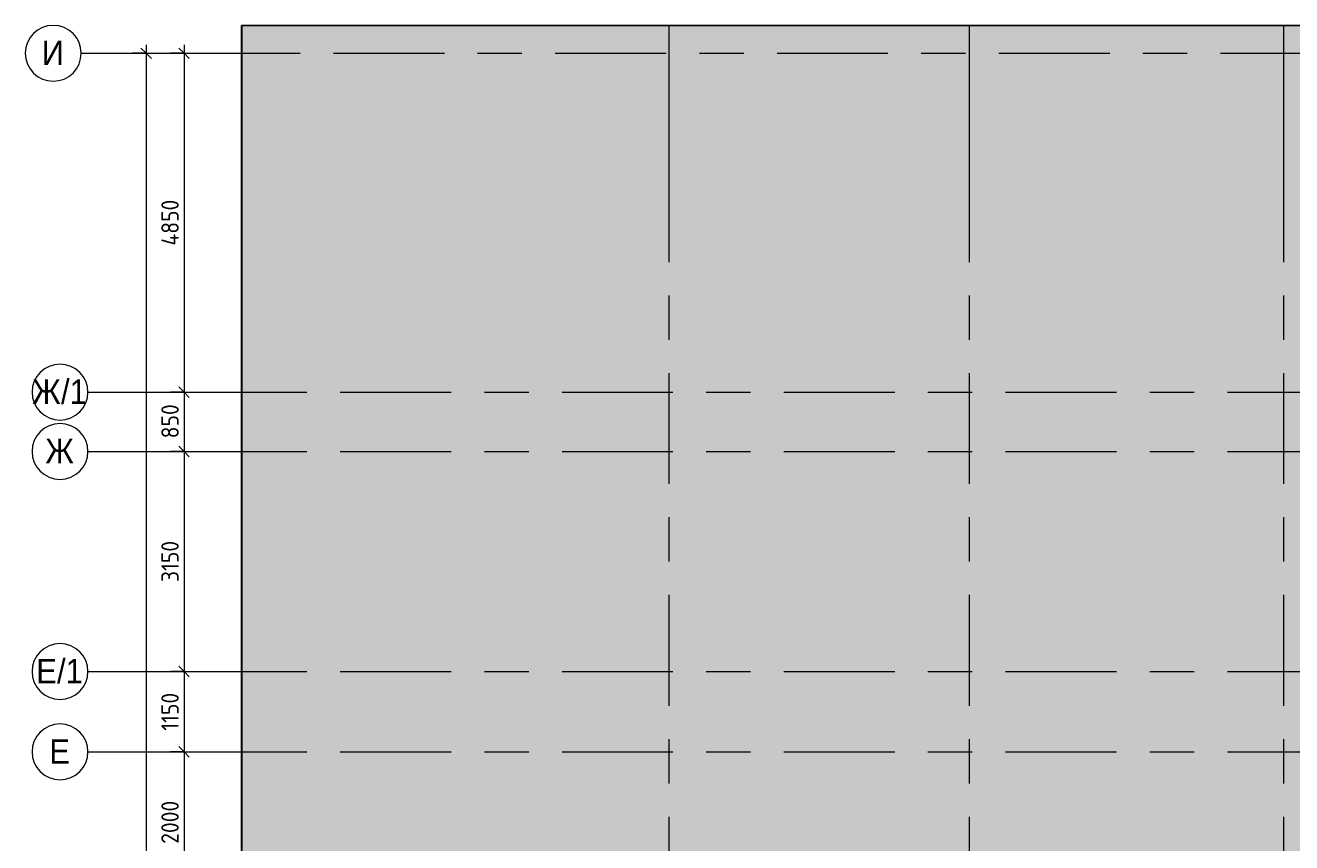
# Model space of a CAD drawing. Header units: millimetres. Extents: x -5507 to 191320, y -8553 to 29000.
# Drawn here: x -5507 to 12622, y 15700 to 27400 of the extents above; entities that cross this region are included whole.
import ezdxf

# ---------------------------------------------------------------- set-up
doc = ezdxf.new("R2010")
doc.units = ezdxf.units.MM
doc.linetypes.add('Осевая', pattern=[3175, 635, -476.25, 1587.5, -476.25])
for name, color, linetype, lineweight in [('A-ANNO-DIMS', 7, 'Continuous', 9), ('A-ANNO-DIMS-100', 7, 'Continuous', 9), ('A-DETL', 7, 'Continuous', 9), ('A-GENM', 7, 'Continuous', 9), ('Оси', 7, 'Continuous', 9), ('Оси-1', 7, 'Continuous', 20), ('Оси-2', 7, 'Осевая', 9)]:
    doc.layers.add(name, color=color, linetype=linetype, lineweight=lineweight)
doc.layers.add('A-DETL-GENF-1', color=7, linetype='Continuous', lineweight=9, true_color=0xd4d4d4)
doc.styles.add('Arial', font='arial.ttf', dxfattribs={"width": 0.9, "height": 350})
doc.styles.add('ISOCPEUR', font='isocpeur.ttf', dxfattribs={"width": 0.9, "height": 250})
doc.dimstyles.new('ISO-2_5_0_9К_БОЛЬШОЙ', dxfattribs={"dimscale": 304.8, "dimtxt": 248.995294, "dimasz": 0.492126, "dimexe": 0.393701, "dimexo": 0.984252, "dimgap": 0, "dimtad": 1, "dimdec": 0, "dimrnd": 10, "dimzin": 0, "dimdsep": 46, "dimtxsty": 'ISOCPEUR', "dimblk1": 'OBLIQUE', "dimblk2": 'OBLIQUE', "dimsah": 1, "dimcen": 0.09, "dimdle": 0.393701, "dimazin": 0, "dimtfac": 1, "dimtdec": 4, "dimtix": 1, "dimtmove": 2, "dimatfit": 3, "dimfxl": 1, "dimtvp": 1, "dimtolj": 1, "dimtzin": 0, "dimarcsym": 2})
doc.dimstyles.new('ISO-2_5_0_9К_БОЛЬШОЙ_1', dxfattribs={"dimscale": 304.8, "dimtxt": 248.995294, "dimasz": 0.492126, "dimexe": 0.393701, "dimexo": 0.984252, "dimgap": 0, "dimtad": 1, "dimdec": 0, "dimrnd": 10, "dimzin": 0, "dimdsep": 46, "dimtxsty": 'ISOCPEUR', "dimblk1": 'OBLIQUE', "dimblk2": 'OBLIQUE', "dimsah": 1, "dimcen": 0.09, "dimdle": 0.393701, "dimazin": 0, "dimtfac": 1, "dimtdec": 4, "dimtix": 1, "dimtmove": 0, "dimatfit": 3, "dimfxl": 1, "dimtvp": 1, "dimtolj": 1, "dimtzin": 0, "dimarcsym": 2})

# ---------------------------------------------------------------- blocks, each defined once
blk = doc.blocks.new('парапет1 - парапет-18629556-План потолков с обозначением видов отделки и геометрии 3 этажа в осях 1-12')
at = {"layer": 'A-GENM'}
for p, q in [((-2411, 27400), (33928, 27400)), ((-2411, 27400), (-2409, 27398)), ((-2411, 14773), (-2411, 27400))]:
    blk.add_line(p, q, dxfattribs=at)
blk.add_open_spline([(-2409, 27398), (-2410, 27399), (-2410, 27399), (-2410, 27399), (-2411, 27400), (-2411, 27400), (-2411, 27400)], degree=3, knots=[0.6666667, 0.6666667, 0.6666667, 0.6666667, 0.7222222, 0.7777778, 0.8888889, 1, 1, 1, 1], dxfattribs=at)
blk = doc.blocks.new('Ось сетки - D8-29747960-План потолков с обозначением видов отделки и геометрии 3 этажа в осях 1-12')
at = {"layer": 'Оси-1'}
for start, end in [(360, 180), (180, 360)]:
    blk.add_arc((0, 0), 4, start, end, dxfattribs=at)
blk = doc.blocks.new('DIMBLOCK1-План потолков с обозначением видов отделки и геометрии 3 этажа в осях 1-12')
at = {"layer": 'A-ANNO-DIMS-100', "lineweight": 20}
for p, q in [((-3777, 27000), (-3852, 27075)), ((-3777, 27000), (-3702, 26925)), ((-3777, 0), (-3852, 75)), ((-3777, 0), (-3702, -75))]:
    blk.add_line(p, q, dxfattribs=at)
at = {"layer": 'A-ANNO-DIMS-100'}
for p, q in [((-3777, 27120), (-3777, -120)), ((-3971, 27000), (-3657, 27000)), ((-3777, 27000), (-3971, 27000)), ((-3971, 0), (-3657, 0)), ((-3777, 0), (-3971, 0))]:
    blk.add_line(p, q, dxfattribs=at)
at = {"layer": 'A-ANNO-DIMS-100', "color": 0, "insert": (-4104, 13832), "char_height": 250, "width": 948.1, "attachment_point": 1, "rotation": 90, "line_spacing_factor": 1.149209, "style": 'ISOCPEUR'}
blk.add_mtext('27000', dxfattribs=at)
blk = doc.blocks.new('_Oblique')
at = {"color": 0, "linetype": 'ByBlock', "lineweight": -2}
blk.add_line((-0.5, -0.5), (0.5, 0.5), dxfattribs=at)
blk = doc.blocks.new('DIMBLOCK2-План потолков с обозначением видов отделки и геометрии 3 этажа в осях 1-12')
at = {"layer": 'A-ANNO-DIMS-100', "lineweight": 20}
for p, q in [((-3234, 27000), (-3309, 27075)), ((-3234, 27000), (-3159, 26925)), ((-3234, 22150), (-3309, 22225)), ((-3234, 22150), (-3159, 22075))]:
    blk.add_line(p, q, dxfattribs=at)
at = {"layer": 'A-ANNO-DIMS-100'}
for p, q in [((-3234, 27120), (-3234, 22150)), ((-3428, 27000), (-3114, 27000)), ((-3234, 27000), (-3428, 27000)), ((-3428, 22150), (-3114, 22150)), ((-3234, 22150), (-3428, 22150))]:
    blk.add_line(p, q, dxfattribs=at)
at = {"layer": 'A-ANNO-DIMS-100', "color": 0, "insert": (-3560, 24247), "char_height": 250, "width": 787.21, "attachment_point": 1, "rotation": 90, "line_spacing_factor": 1.149209, "style": 'ISOCPEUR'}
blk.add_mtext('4850', dxfattribs=at)
blk = doc.blocks.new('DIMBLOCK3-План потолков с обозначением видов отделки и геометрии 3 этажа в осях 1-12')
at = {"layer": 'A-ANNO-DIMS-100'}
for p, q in [((-3428, 22150), (-3114, 22150)), ((-3234, 22150), (-3428, 22150)), ((-3234, 22150), (-3234, 21300)), ((-3428, 21300), (-3114, 21300)), ((-3234, 21300), (-3428, 21300))]:
    blk.add_line(p, q, dxfattribs=at)
at = {"layer": 'A-ANNO-DIMS-100', "lineweight": 20}
for p, q in [((-3234, 22150), (-3309, 22225)), ((-3234, 22150), (-3159, 22075)), ((-3234, 21300), (-3309, 21375)), ((-3234, 21300), (-3159, 21225))]:
    blk.add_line(p, q, dxfattribs=at)
at = {"layer": 'A-ANNO-DIMS-100', "color": 0, "insert": (-3560, 21488), "char_height": 250, "width": 568.86, "attachment_point": 1, "rotation": 90, "line_spacing_factor": 1.149209, "style": 'ISOCPEUR'}
blk.add_mtext('850', dxfattribs=at)
blk = doc.blocks.new('DIMBLOCK4-План потолков с обозначением видов отделки и геометрии 3 этажа в осях 1-12')
at = {"layer": 'A-ANNO-DIMS-100'}
for p, q in [((-3428, 21300), (-3114, 21300)), ((-3234, 21300), (-3428, 21300)), ((-3234, 21300), (-3234, 18150)), ((-3428, 18150), (-3114, 18150)), ((-3234, 18150), (-3428, 18150))]:
    blk.add_line(p, q, dxfattribs=at)
at = {"layer": 'A-ANNO-DIMS-100', "lineweight": 20}
for p, q in [((-3234, 21300), (-3309, 21375)), ((-3234, 21300), (-3159, 21225)), ((-3234, 18150), (-3309, 18225)), ((-3234, 18150), (-3159, 18075))]:
    blk.add_line(p, q, dxfattribs=at)
at = {"layer": 'A-ANNO-DIMS-100', "color": 0, "insert": (-3560, 19431), "char_height": 250, "width": 706.76, "attachment_point": 1, "rotation": 90, "line_spacing_factor": 1.149209, "style": 'ISOCPEUR'}
blk.add_mtext('3150', dxfattribs=at)
blk = doc.blocks.new('DIMBLOCK5-План потолков с обозначением видов отделки и геометрии 3 этажа в осях 1-12')
at = {"layer": 'A-ANNO-DIMS-100'}
for p, q in [((-3428, 18150), (-3114, 18150)), ((-3234, 18150), (-3428, 18150)), ((-3234, 18150), (-3234, 17000)), ((-3428, 17000), (-3114, 17000)), ((-3234, 17000), (-3428, 17000))]:
    blk.add_line(p, q, dxfattribs=at)
at = {"layer": 'A-ANNO-DIMS-100', "lineweight": 20}
for p, q in [((-3234, 18150), (-3309, 18225)), ((-3234, 18150), (-3159, 18075)), ((-3234, 17000), (-3309, 17075)), ((-3234, 17000), (-3159, 16925))]:
    blk.add_line(p, q, dxfattribs=at)
at = {"layer": 'A-ANNO-DIMS-100', "color": 0, "insert": (-3560, 17302), "char_height": 250, "width": 655.05, "attachment_point": 1, "rotation": 90, "line_spacing_factor": 1.149209, "style": 'ISOCPEUR'}
blk.add_mtext('1150', dxfattribs=at)
blk = doc.blocks.new('DIMBLOCK6-План потолков с обозначением видов отделки и геометрии 3 этажа в осях 1-12')
at = {"layer": 'A-ANNO-DIMS-100', "lineweight": 20}
for p, q in [((-3234, 17000), (-3309, 17075)), ((-3234, 17000), (-3159, 16925)), ((-3234, 15000), (-3309, 15075)), ((-3234, 15000), (-3159, 14925))]:
    blk.add_line(p, q, dxfattribs=at)
at = {"layer": 'A-ANNO-DIMS-100'}
for p, q in [((-3428, 17000), (-3114, 17000)), ((-3234, 17000), (-3428, 17000)), ((-3234, 17000), (-3234, 15000)), ((-2794, 15000), (-3354, 15000)), ((-3234, 15000), (-2794, 15000))]:
    blk.add_line(p, q, dxfattribs=at)
at = {"layer": 'A-ANNO-DIMS-100', "color": 0, "insert": (-3560, 15684), "char_height": 250, "width": 758.48, "attachment_point": 1, "rotation": 90, "line_spacing_factor": 1.149209, "style": 'ISOCPEUR'}
blk.add_mtext('2000', dxfattribs=at)

msp = doc.modelspace()

# ---------------------------------------------------------------- hatches: boundary and pattern name
at = {"layer": 'A-DETL-GENF-1'}
msp.add_hatch(color=256, dxfattribs=at).paths.add_polyline_path([(-268, 14774.9), (-268, 15358), (38760, 15358), (38760, 23888.3), (33928.1, 23888.3), (33928.1, 27398.1), (-2409.1, 27398.1), (-2409.1, 14774.9), (-1607.1, 14774.9)])

# ---------------------------------------------------------------- linework, layer by layer
at = {"layer": 'A-DETL'}
for p, q in [((33928.1, 27398.1), (-2409.1, 27398.1)), ((-2409.1, 27398.1), (-2409.1, 14774.9))]:
    msp.add_line(p, q, dxfattribs=at)
at = {"layer": 'Оси'}
for p, q in [((3710, 24898.1), (3710, 27398.1)), ((8010, 24898.1), (8010, 27398.1)), ((12510, 24898.1), (12510, 27398.1)), ((-4706.6, 27000), (-2206.6, 27000)), ((-4609.8, 22150), (-2109.8, 22150)), ((-4609.8, 21300), (-2109.8, 21300)), ((-4609.8, 18150), (-2109.8, 18150)), ((-4609.8, 17000), (-2109.8, 17000))]:
    msp.add_line(p, q, dxfattribs=at)
at = {"layer": 'Оси-2'}
for p, q in [((-2206.6, 27000), (31428.1, 27000)), ((3710, 673.4), (3710, 24898.1)), ((8010, 673.4), (8010, 24898.1)), ((12510, 673.4), (12510, 24898.1)), ((-2109.8, 22150), (35990, 22150)), ((-2109.8, 21300), (35990, 21300)), ((-2109.8, 18150), (35990, 18150)), ((-2109.8, 17000), (35990, 17000))]:
    msp.add_line(p, q, dxfattribs=at)

# ---------------------------------------------------------------- block references
at = {"layer": 'A-GENM'}
msp.add_blockref('парапет1 - парапет-18629556-План потолков с обозначением видов отделки и геометрии 3 этажа в осях 1-12', (0, 0), dxfattribs=at)
at = {"layer": 'Оси-1', "xscale": 99.99999999999993, "yscale": 99.99999999999993, "zscale": 99.99999999999993, "rotation": 269.9999999999994}
for p in [(-5106.6, 27000), (-5009.8, 22150), (-5009.8, 21300), (-5009.8, 18150), (-5009.8, 17000)]:
    msp.add_blockref('Ось сетки - D8-29747960-План потолков с обозначением видов отделки и геометрии 3 этажа в осях 1-12', p, dxfattribs=at)

# ---------------------------------------------------------------- texts
at = {"layer": 'Оси', "char_height": 350, "attachment_point": 1, "style": 'Arial'}
for s, insert, width in [('\\fArial|b0|i0|c204|p34|;\\W.9;И', (-5271.1, 27181), 389.62), ('\\fArial|b0|i0|c204|p34|;\\W.9;Ж', (-5406.5, 22331), 497.848), ('/1', (-4995.7, 22331), 454.557), ('\\fArial|b0|i0|c204|p34|;\\W.9;Ж', (-5218.8, 21481), 497.848), ('\\fArial|b0|i0|c204|p34|;\\W.9;Е', (-5349.8, 18331), 360.759), ('/1', (-5052.1, 18331), 454.557), ('\\fArial|b0|i0|c204|p34|;\\W.9;Е', (-5162.6, 17181), 360.759)]:
    msp.add_mtext(s, dxfattribs=dict(at, insert=insert, width=width))

# ---------------------------------------------------------------- dimensions: what is measured, and where the dimension line sits
at = {"layer": 'A-ANNO-DIMS'}
dim = msp.add_linear_dim(base=(-3777.5, 0), p1=(-3671.4, 27000), p2=(-3671.4, 0), angle=90, dimstyle='ISO-2_5_0_9К_БОЛЬШОЙ', override={"dimpost": '<>', "dimfxl": 26999.999823}, dxfattribs=at)
dim.commit()
dim.dimension.update_dxf_attribs({"geometry": 'DIMBLOCK1-План потолков с обозначением видов отделки и геометрии 3 этажа в осях 1-12', "text_midpoint": (-3937.4, 14306.5), "dimtype": 160, "text_rotation": 90})
for base, p1, p2, override, picture, middle in [((-3233.7, 22150), (-3127.7, 27000), (-3127.7, 22150), {"dimpost": '<>', "dimfxl": 4849.999753}, 'DIMBLOCK2-План потолков с обозначением видов отделки и геометрии 3 этажа в осях 1-12', (-3358.7, 24575)), ((-3233.7, 21300), (-3127.7, 22150), (-3127.7, 21300), {"dimpost": '<>', "dimfxl": 850}, 'DIMBLOCK3-План потолков с обозначением видов отделки и геометрии 3 этажа в осях 1-12', (-3358.7, 21725)), ((-3233.7, 18150), (-3127.7, 21300), (-3127.7, 18150), {"dimpost": '<>', "dimfxl": 3150}, 'DIMBLOCK4-План потолков с обозначением видов отделки и геометрии 3 этажа в осях 1-12', (-3358.7, 19725)), ((-3233.7, 17000), (-3127.7, 18150), (-3127.7, 17000), {"dimpost": '<>', "dimfxl": 1150}, 'DIMBLOCK5-План потолков с обозначением видов отделки и геометрии 3 этажа в осях 1-12', (-3358.7, 17575)), ((-3233.7, 15000), (-3127.7, 17000), (-2494, 15000), {"dimpost": '<>', "dimfxl": 2097.992775}, 'DIMBLOCK6-План потолков с обозначением видов отделки и геометрии 3 этажа в осях 1-12', (-3358.7, 16000))]:
    dim = msp.add_linear_dim(base=base, p1=p1, p2=p2, angle=90, dimstyle='ISO-2_5_0_9К_БОЛЬШОЙ_1', override=override, dxfattribs=at)
    dim.commit()
    dim.dimension.update_dxf_attribs({"geometry": picture, "text_midpoint": middle})

doc.saveas('drawing.dxf')
